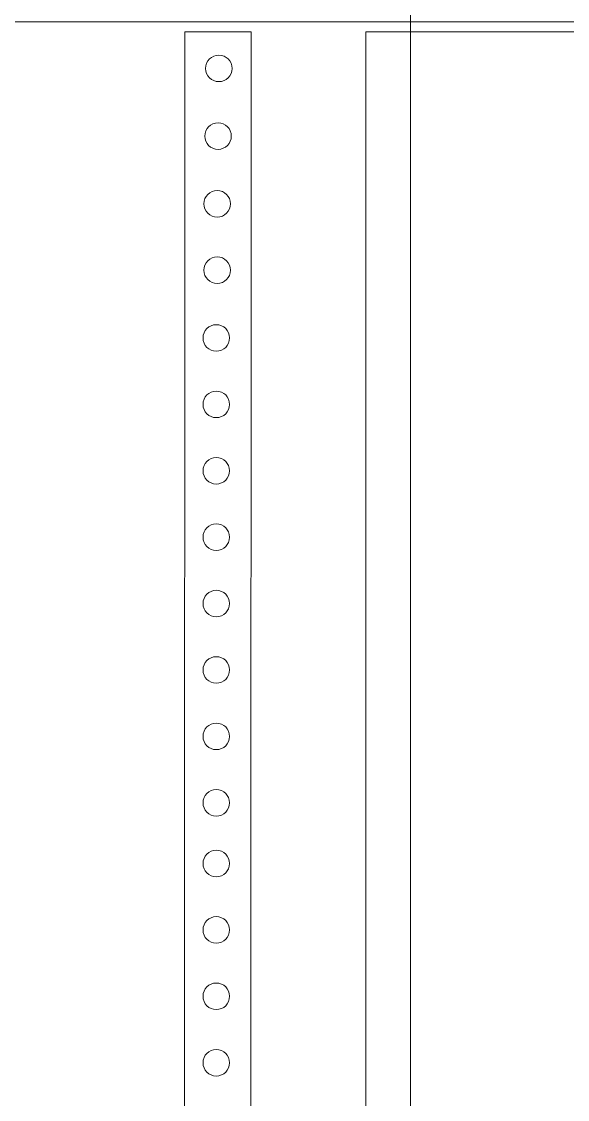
# Model space of a CAD drawing. Header units: millimetres. Extents: x 4962 to 7449, y 754 to 2938.
# Drawn here: x 6490.1 to 6654.5, y 2283 to 2607.7 of the extents above; entities that cross this region are included whole.
import ezdxf

# ---------------------------------------------------------------- set-up
doc = ezdxf.new("R2010")
doc.units = ezdxf.units.MM
for name, color, linetype in [('000-PI-ORMAR', 2, 'Continuous'), ('002-PI-Kabelska kanalica', 150, 'Continuous'), ('004-PI-DIN Šina', 3, 'Continuous')]:
    doc.layers.add(name, color=color, linetype=linetype)

msp = doc.modelspace()

# ---------------------------------------------------------------- linework, layer by layer
at = {"layer": '000-PI-ORMAR', "color": 18, "linetype": 'ByBlock', "lineweight": 0, "true_color": 0x000000}
msp.add_line((6607.27, 2758.89), (6607.27, 868.89), dxfattribs=at)
at = {"layer": '002-PI-Kabelska kanalica', "color": 0, "linetype": 'ByBlock', "lineweight": 0}
for p, q in [((5236.27, 2607.59), (7279.27, 2607.59)), ((6593.77, 2604.54), (6713.77, 2604.54)), ((6593.77, 2604.54), (6593.77, 1177.54))]:
    msp.add_line(p, q, dxfattribs=at)
at = {"layer": '004-PI-DIN Šina', "color": 0, "linetype": 'ByBlock', "lineweight": 0}
for p, q in [((6539.29, 2604.54), (6538.77, 1177.12)), ((6539.29, 2604.54), (6559.29, 2604.54)), ((6558.77, 1177.12), (6559.29, 2604.54))]:
    msp.add_line(p, q, dxfattribs=at)
at = {"layer": '004-PI-DIN Šina', "color": 0, "linetype": 'ByBlock', "lineweight": 0, "ltscale": 0.01}
for centre in [(6549.54, 2593.56), (6549.54, 2593.56), (6549.29, 2573.16), (6549.29, 2573.16), (6549.29, 2573.16), (6549.03, 2552.76), (6549.03, 2532.76), (6548.77, 2512.36), (6548.77, 2492.36), (6548.77, 2472.36), (6548.77, 2452.36), (6548.77, 2432.36), (6548.77, 2412.36), (6548.77, 2392.36), (6548.77, 2372.36), (6548.77, 2354.07), (6548.77, 2334.07), (6548.77, 2334.07), (6548.77, 2314.07), (6548.77, 2294.07)]:
    msp.add_circle(centre, 4, dxfattribs=at)

doc.saveas('drawing.dxf')
